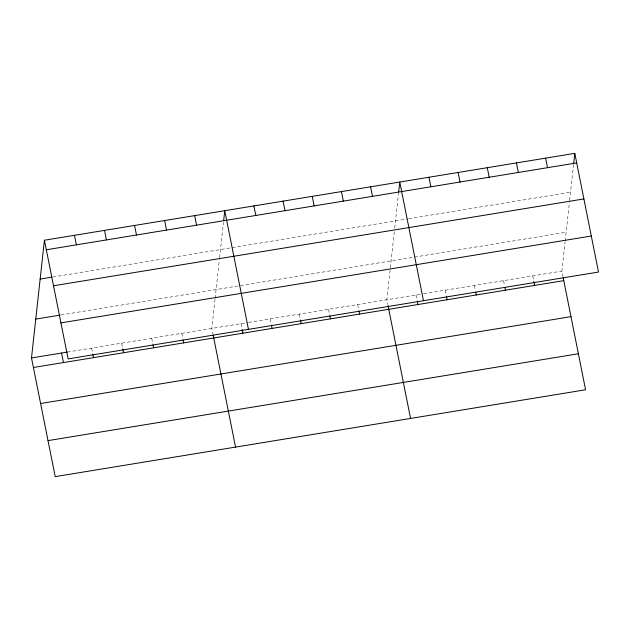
<?xml version="1.0" encoding="UTF-8"?>
<svg xmlns="http://www.w3.org/2000/svg" width="630" height="630" viewBox="0 0 630 630"><rect width="100%" height="100%" fill="white"/><g stroke="black" fill="none" stroke-linecap="round" stroke-linejoin="round"><path stroke-width="0.47" stroke-dasharray="3.15 2.36" d="M215.019 299.281L211.83 328.419L212.971 334.144M215.129 298.313L219.382 259.552M219.579 257.733L223.461 222.351M394.301 231.793L386.851 299.754L387.804 304.526M394.703 228.155L398.695 191.74M563.015 276.822L561.873 271.097L565.071 241.959M565.173 240.983L569.426 202.222M569.622 200.403L573.717 163.076M52.755 277.011L407.736 218.878M408.673 218.72L570.528 192.213M60.968 314.976L566.134 232.242M67.371 352.075L247.582 322.568M248.527 322.41L422.604 293.903M423.549 293.745L561.873 271.097M532.704 275.869L533.846 281.602M503.535 280.649L504.488 285.421M474.358 285.429L475.319 290.202M445.19 290.202L446.339 295.927M416.02 294.982L417.162 300.707M357.683 304.534L358.824 310.259M328.506 309.314L329.655 315.039M299.337 314.086L300.486 319.82M270.168 318.867L271.309 324.592M240.999 323.647L241.952 328.419M181.771 333.341L182.921 339.066M151.72 338.263L152.862 343.988M121.661 343.185L122.614 347.957M91.61 348.106L92.752 353.832"/><path stroke-width="0.94" d="M563.212 277.775L585.585 389.773L55.212 476.634L31.5 357.95L44.415 240.227L574.788 153.366L598.5 272.05L68.127 358.903L44.415 240.227M223.674 220.405L224.737 210.696L248.456 329.372M398.695 191.74L399.759 182.031L423.478 300.715M573.717 163.076L574.788 153.366M46.321 249.771L576.694 162.91M40.147 279.074L51.786 277.168M53.518 285.784L583.892 198.93M35.76 319.103L60 315.134M60.929 322.891L591.302 236.03M31.5 357.95L67.371 352.075M33.406 367.495L563.779 280.641M40.604 403.515L570.977 316.654M48.022 440.622L578.395 353.761M545.611 158.146L547.525 167.69M516.442 162.918L518.348 172.463M533.846 281.602L534.61 285.414M487.273 167.698L489.179 177.243M504.866 287.327L505.441 290.194M458.105 172.478L460.01 182.023M475.697 292.107L476.272 294.974M428.935 177.251L430.841 186.795M446.528 296.887L447.095 299.746M417.359 301.66L417.926 304.526M370.59 186.803L372.495 196.355M387.993 305.487L410.563 418.438M341.421 191.583L343.326 201.127M359.013 311.22L359.588 314.079M312.252 196.363L314.157 205.908M329.844 315.992L330.419 318.859M283.083 201.135L284.988 210.68M300.675 320.772L301.242 323.631M253.906 205.916L255.819 215.46M271.506 325.545L272.073 328.411M242.141 329.372L242.904 333.191M194.686 215.618L196.591 225.162M213.161 335.105L235.541 447.103M164.627 220.539L166.54 230.084M183.109 340.027L183.677 342.885M134.576 225.461L136.482 235.006M153.051 344.949L153.626 347.807M104.517 230.383L106.431 239.928M122.811 348.91L123.574 352.729M74.466 235.305L76.372 244.85M92.941 354.792L93.516 357.651M61.551 353.028L63.465 362.573"/></g></svg>
